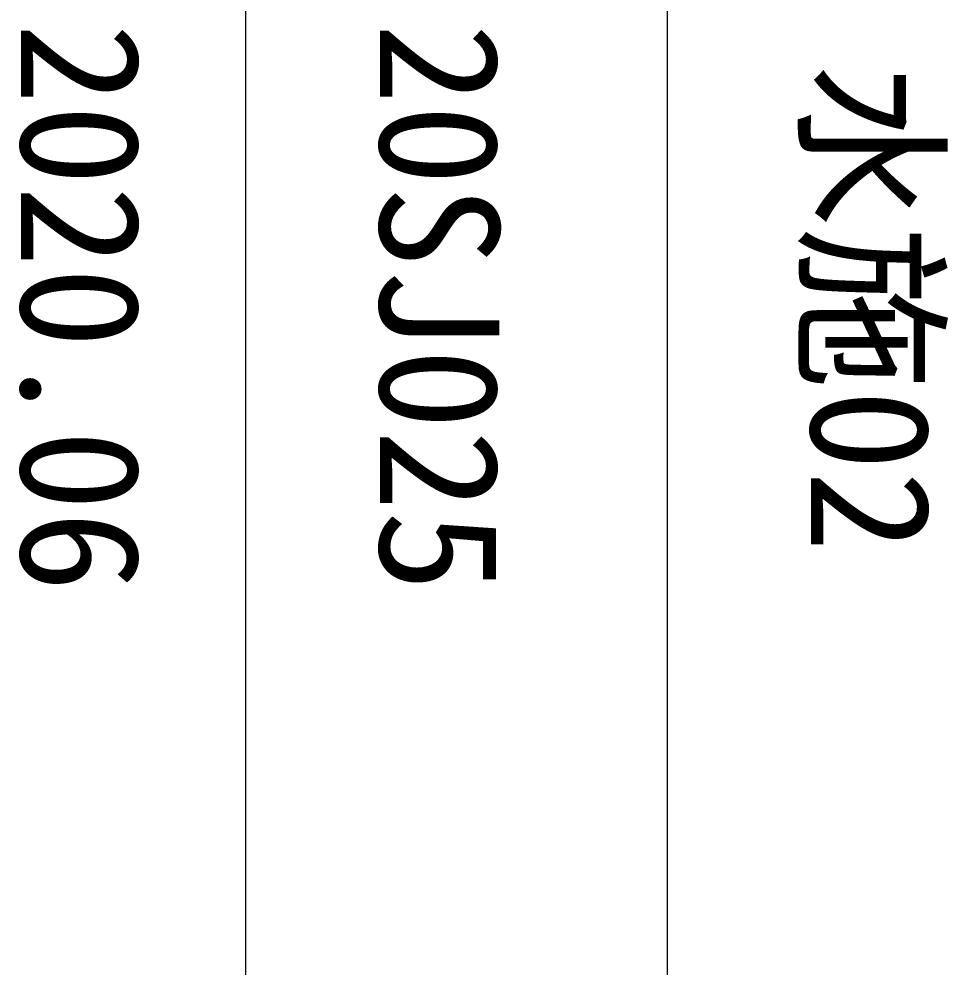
# Model space of a CAD drawing. Header units: millimetres. Extents: x 53009415 to 54059915, y 20499171 to 20796171.
# Drawn here: x 53666765 to 53675577, y 20510300 to 20519295 of the extents above; entities that cross this region are included whole.
import ezdxf
from ezdxf.enums import TextEntityAlignment as Align

# ---------------------------------------------------------------- set-up
doc = ezdxf.new("R2010")
doc.units = ezdxf.units.MM
doc.header["$LTSCALE"] = 1000
doc.layers.add('PUB_TITLE', color=7, linetype='Continuous', lineweight=20)
doc.layers.add('图框', color=144, linetype='Continuous')
doc.styles.add('图框宋体', font='')
doc.styles.get('图框宋体').set_extended_font_data('SimSun')

# ---------------------------------------------------------------- blocks, each defined once
blk = doc.blocks.new('2015AACI_TQ_A2')
at = {"layer": 'PUB_TITLE'}
for p, q in [((0, 5600), (-6000, 5600)), ((-6000, 4800), (0, 4800))]:
    blk.add_line(p, q, dxfattribs=at)

msp = doc.modelspace()

# ---------------------------------------------------------------- block references
at = {"layer": 'PUB_TITLE', "xscale": 5, "yscale": 5, "zscale": 5, "rotation": 270}
msp.add_blockref('2015AACI_TQ_A2', (53644915.383, 20504170.783), dxfattribs=at)

# ---------------------------------------------------------------- texts
at = {"layer": '图框', "color": 6, "style": '图框宋体'}
for s, p in [('2020.06', (53666783.785, 20516555.686)), ('20SJ025', (53670188.155, 20516555.686)), ('水施02', (53674276.618, 20516555.686))]:
    msp.add_text(s, height=1134, rotation=270, dxfattribs=at).set_placement(p, align=Align.CENTER)

doc.saveas('drawing.dxf')
